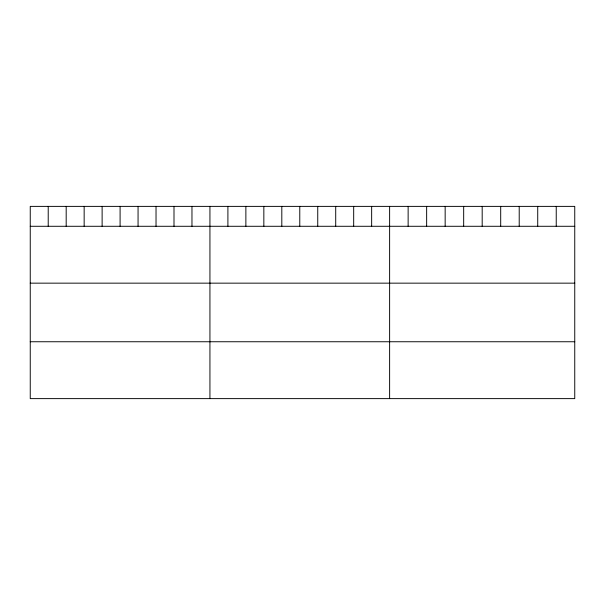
<?xml version="1.0" encoding="UTF-8"?>
<svg xmlns="http://www.w3.org/2000/svg" width="605" height="605" viewBox="0 0 605 605"><rect width="100%" height="100%" fill="white"/><g stroke="black" fill="none" stroke-linecap="round" stroke-linejoin="round"><path stroke-width="0.91" d="M574.75 226.285L574.75 398.619L30.25 398.619L30.25 206.381L574.75 206.381L574.75 226.285L30.25 226.285M30.25 283.155L574.75 283.155M30.25 341.749L574.75 341.749M556.237 206.381L556.237 226.285M537.724 206.381L537.724 226.285M519.211 206.381L519.211 226.285M500.698 206.381L500.698 226.285M482.185 206.381L482.185 226.285M463.672 206.381L463.672 226.285M445.159 206.381L445.159 226.285M426.646 206.381L426.646 226.285M408.133 206.381L408.133 226.285M389.62 206.381L389.62 398.619M371.651 206.381L371.651 226.285M353.683 206.381L353.683 226.285M335.714 206.381L335.714 226.285M317.746 206.381L317.746 226.285M299.777 206.381L299.777 226.285M281.809 206.381L281.809 226.285M263.84 206.381L263.84 226.285M245.872 206.381L245.872 226.285M227.904 206.381L227.904 226.285M209.935 206.381L209.935 398.619M191.966 206.381L191.966 226.285M173.998 206.381L173.998 226.285M156.029 206.381L156.029 226.285M138.061 206.381L138.061 226.285M120.093 206.381L120.093 226.285M102.124 206.381L102.124 226.285M84.156 206.381L84.156 226.285M66.187 206.381L66.187 226.285M48.218 206.381L48.218 226.285"/></g></svg>
